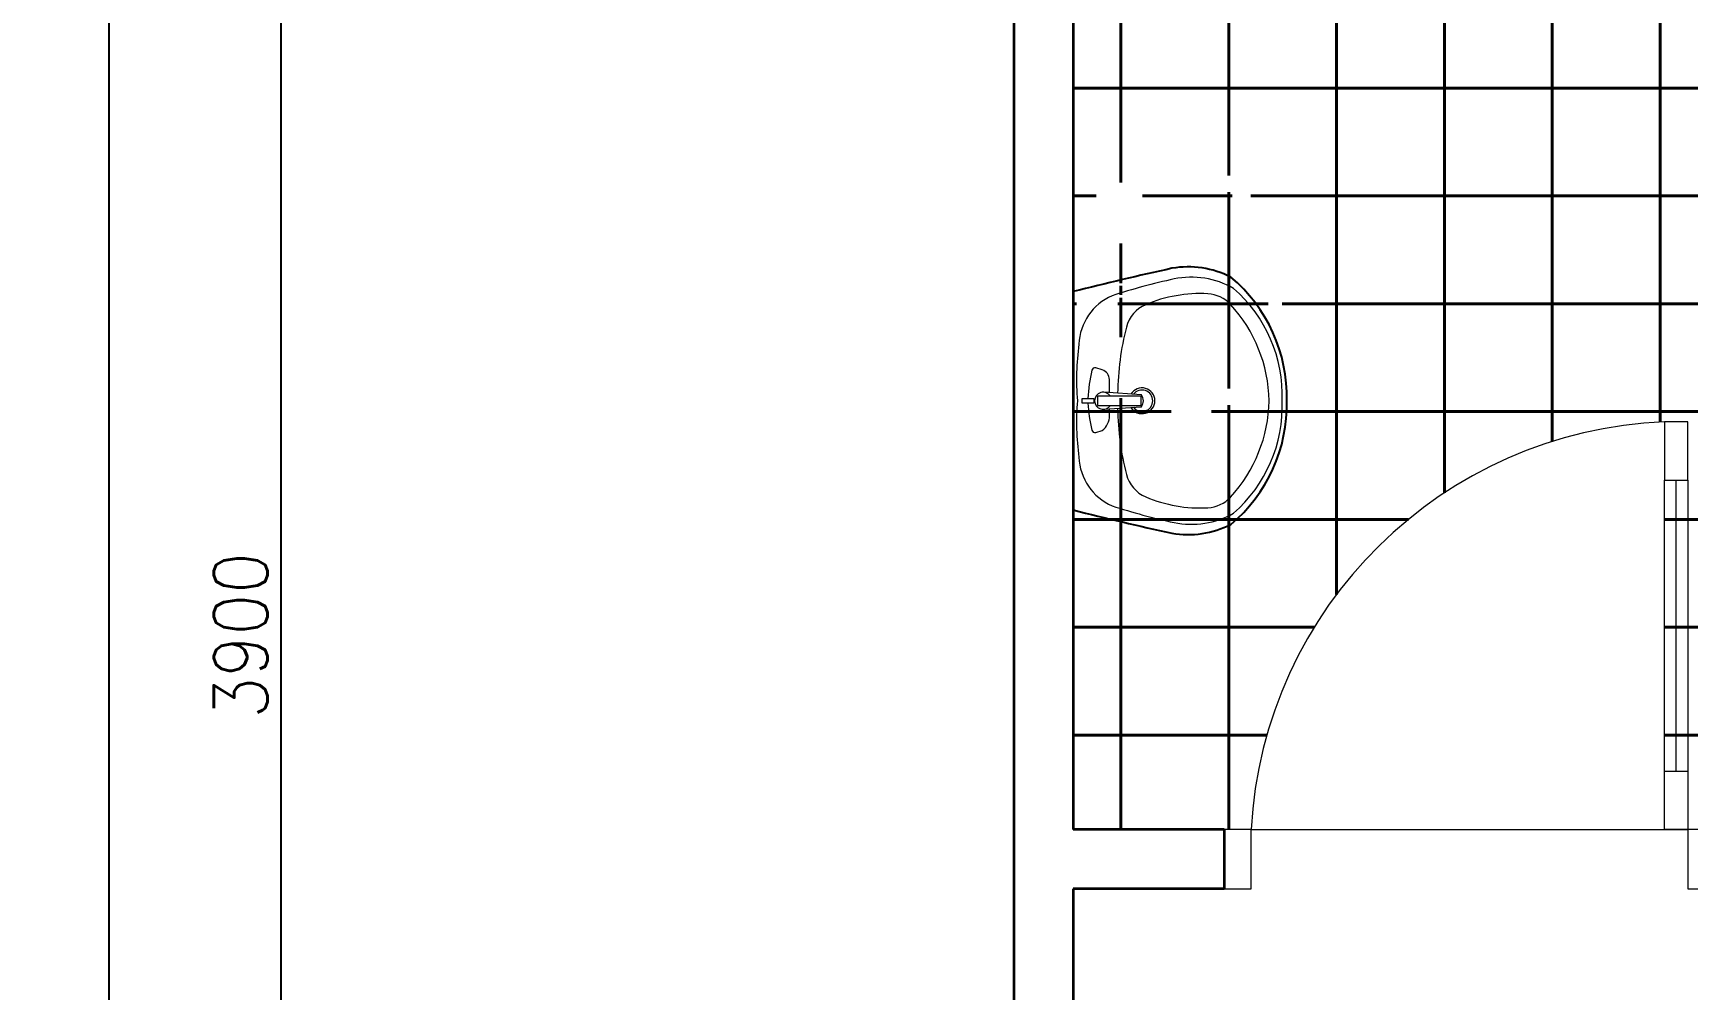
# Model space of a CAD drawing. Header units: millimetres. Extents: x -529782 to -142003, y -492574 to -273331.
# Drawn here: x -461141 to -458072, y -315873 to -314098 of the extents above; entities that cross this region are included whole.
import ezdxf

# ---------------------------------------------------------------- set-up
doc = ezdxf.new("R2010")
doc.units = ezdxf.units.MM
doc.header["$LTSCALE"] = 500
doc.header["$MEASUREMENT"] = 0
doc.header["$PDMODE"] = 3
doc.linetypes.add('CENTER', pattern=[2, 1.25, -0.25, 0.25, -0.25])
doc.layers.get('0').update_dxf_attribs({"linetype": 'CONTINUOUS', "lineweight": 13})
doc.layers.get('Defpoints').update_dxf_attribs({"color": 255, "linetype": 'CONTINUOUS', "lineweight": 13})
for name, color, linetype, lineweight in [('1.cat 30', 30, 'CONTINUOUS', 35), ('4.dim 08', 8, 'CONTINUOUS', 13), ('7.tim 67', 67, 'CENTER', 9), ('CA.dim 08', 251, 'CONTINUOUS', 13), ('CA.noi that 15', 15, 'CONTINUOUS', 9), ('noithat', 15, 'CONTINUOUS', 9), ('RAT MANH', 250, 'CONTINUOUS', 40)]:
    doc.layers.add(name, color=color, linetype=linetype, lineweight=lineweight)
doc.layers.add('NTHT', color=5, linetype='CONTINUOUS')
doc.styles.get("Standard").update_dxf_attribs({"font": 'txt.shx', "width": 0.9})
doc.dimstyles.new('CA 50', dxfattribs={"dimscale": 0, "dimtxt": 100, "dimasz": 50, "dimexe": 50, "dimexo": 0, "dimgap": 25, "dimtad": 1, "dimdec": 0, "dimzin": 0, "dimdsep": 46, "dimtxsty": 'Standard', "dimblk": 'ARCHTICK', "dimcen": 0.09, "dimdle": 50, "dimclrd": 256, "dimclre": 256, "dimclrt": 7, "dimadec": 0, "dimazin": 0, "dimtfac": 1, "dimtdec": 0, "dimtix": 1, "dimtmove": 2, "dimatfit": 3, "dimldrblk": 'DOT', "dimfxl": 1, "dimtolj": 1, "dimtzin": 0, "dimarcsym": 0})

# ---------------------------------------------------------------- blocks, each defined once
blk = doc.blocks.new('_ArchTick')
at = {"color": 1, "linetype": 'ByBlock', "const_width": 0.150000081}
blk.add_lwpolyline([(-0.5000002699998731, -0.5000002699998731), (0.5000002699998731, 0.5000002699998731)], dxfattribs=at)
blk = doc.blocks.new('*D1930')
at = {"layer": '7.tim 67', "linetype": 'Continuous', "lineweight": -2, "transparency": 16777216}
for p, q in [((-460680.7940697453, -317215.1568369383), (-460680.7940697453, -313215.1568369382)), ((-459466.0380423734, -313265.1568369382), (-460730.7940697453, -313265.1568369382)), ((-459466.0380423734, -317165.1568369383), (-460730.7940697453, -317165.1568369383))]:
    blk.add_line(p, q, dxfattribs=at)
at = {"layer": 'Defpoints', "color": 0, "linetype": 'Continuous', "transparency": 16777216}
for p in [(-460680.7940697453, -313265.1568369382), (-459466.0380423734, -313265.1568369382), (-459466.0380423734, -317165.1568369383)]:
    blk.add_point(p, dxfattribs=at)
at = {"layer": '7.tim 67', "linetype": 'Continuous', "lineweight": -2, "transparency": 16777216, "xscale": 50, "yscale": 50, "zscale": 50}
for p, rotation in [((-460680.7940697453, -313265.1568369382), 90), ((-460680.7940697453, -317165.1568369383), 270)]:
    blk.add_blockref('_ArchTick', p, dxfattribs=dict(at, rotation=rotation))
at = {"layer": '7.tim 67', "color": 7, "linetype": 'Continuous', "transparency": 16777216, "insert": (-460755.7940697452, -315215.1568369383), "char_height": 100, "attachment_point": 5, "rotation": 90}
blk.add_mtext('\\A1;3900', dxfattribs=at)
blk = doc.blocks.new('_DOT')
at = {"color": 1, "linetype": 'ByBlock'}
blk.add_line((-0.5, 0), (-1, 0), dxfattribs=at)
at = {"color": 1, "linetype": 'ByBlock', "const_width": 0.5}
blk.add_lwpolyline([(-0.25, 0, 1), (0.25, 0, 1)], format="xyb", close=True, dxfattribs=at)
blk = doc.blocks.new('*D1924')
at = {"layer": 'CA.dim 08', "lineweight": -2, "transparency": 16777216}
for p, q in [((-461000.1293542357, -313215.1568369382), (-461000.1293542357, -323115.1568369382)), ((-460098.4160560594, -313265.1568369382), (-461050.1293542357, -313265.1568369382)), ((-460098.4160560594, -323065.1568369382), (-461050.1293542357, -323065.1568369382))]:
    blk.add_line(p, q, dxfattribs=at)
at = {"layer": 'Defpoints', "color": 0, "transparency": 16777216}
for p in [(-460098.4160560594, -313265.1568369382), (-461000.1293542357, -323065.1568369382), (-460098.4160560594, -323065.1568369382)]:
    blk.add_point(p, dxfattribs=at)
at = {"layer": 'CA.dim 08', "lineweight": -2, "transparency": 16777216, "xscale": 50, "yscale": 50, "zscale": 50}
for p, rotation in [((-461000.1293542357, -313265.1568369382), 90), ((-461000.1293542357, -323065.1568369382), 270)]:
    blk.add_blockref('_ArchTick', p, dxfattribs=dict(at, rotation=rotation))
at = {"layer": 'CA.dim 08', "color": 7, "transparency": 16777216, "insert": (-461075.1293542356, -318165.1568369383), "char_height": 100, "attachment_point": 5, "rotation": 90}
blk.add_mtext('\\A1;9800', dxfattribs=at)
blk = doc.blocks.new('LB')
at = {"layer": 'CA.noi that 15'}
for points in [[(-225.0000000000036, 0, 0.00715951552299166), (-273, -203.4897723640211, 0.1619198315888996), (-254.9308359635256, -324.6108444543647, 0.2300763948304888), (-9.094947017729282e-13, -439.9999999999989, 0.2300763948304889), (254.9308359635243, -324.6108444543647, 0.161919831588894), (273, -203.4897723640211, 0.007159515522987385), (225.0000000000023, 0)], [(216.4925451009931, -80.28914582800644, 0.2857762006744261), (116.4577819525553, -11.7264805697082, 0.05324895662298185), (4.547473508864641e-13, -8.717014769758407, 0.0532489566229818), (-116.457781952558, -11.72648056970911, 0.2857762006744263), (-216.4925451009949, -80.28914582800644, 0.0261188910767663), (-251, -208.1482769904169, 0.1828913300787753), (-231.6265457520908, -330.4339747134914, 0.2264730495886041), (-1.364242052659392e-12, -430.638764293589, 0.226473049588604), (231.6265457520908, -330.4339747134914, 0.1828913300787497), (251, -208.1482769904173, 0.02611889107674409)]]:
    blk.add_lwpolyline(points, format="xyb", close=True, dxfattribs=at)
for points in [[(-4.642100318369557, -30.54651999733323, 0.05091970351097123), (-60.43249699888611, -38.67063978293299, 0.4550738400397396), (-65.25905792041067, -46.36225864447033), (-61.14037776060513, -59.97870053259294, 0.2425177632962802), (-30.74250099478513, -74.75794050045897), (-16.69255750458069, -74.75794050045806)], [(16.69255750457887, -74.75794050045806), (43.55986075457076, -74.75794050045806, 0.3305759068137352), (63.47080706874431, -59.97870053259339), (67.5894872285503, -46.36225864446942, 0.4550738400397397), (62.7629263070271, -38.67063978293254, 0.04891794026142181), (4.642100318368648, -30.54651999733323)], [(9.524471682713738, -76.50839315901612, 0.7450101492190555), (-9.094947017729282e-13, -44.10808223062713, 0.7450101492190555), (-9.524471682715102, -76.50839315901612)], [(-17.48431541254058, -63.21405958222567), (-12.16060777981193, -140.454138731086, 0.3498836296653924), (12.16060777980829, -140.454138731086), (17.48431541253922, -63.21405958222567)], [(-15.52406878799718, -91.65469060038981, 0.05992485428890888), (-151.8340918766921, -109.640883800061, 0.2338672628618872), (-198.0378745664975, -149.3845572819522, 0.11430768862143), (-220.4523989751093, -277.4139925811553, 0.1955244708288293), (-198.3823421961002, -324.234444566411, 0.1833533645565591), (-3.410605131648481e-13, -403.8053916709545, 0.183353364556559), (198.3823421960981, -324.2344445664113, 0.1955244708288292), (220.4523989751087, -277.4139925811545, 0.1143076886214278), (198.0378745664973, -149.3845572819565, 0.2338672628618896), (151.8340918766912, -109.6408838000611, 0.05992485428890924), (15.52406878799502, -91.6546906003897)]]:
    blk.add_lwpolyline(points, format="xyb", dxfattribs=at)
for points in [[(-4.642100318370467, -18.86351208096585), (4.642100318368648, -18.86351208096585), (4.642100318368193, -42.40247154831923), (-4.642100318370467, -42.40247154831923)], [(9.524471682713283, -50.33124167318238), (-9.524471682714648, -50.33124167318238), (-9.524471682714648, -140), (9.524471682713283, -140)]]:
    blk.add_lwpolyline(points, close=True, dxfattribs=at)
for radius, start, end in [(26.54878672550494, 120.8988147049389, 59.10118529506399), (22.12788702186934, 126.8903920545422, 53.10960794546185)]:
    blk.add_arc((-9.094947017729282e-13, -141.8663260221169), radius, start, end, dxfattribs=at)
blk = doc.blocks.new('A$C1A9D127A')
at = {"layer": 'noithat', "color": 135, "linetype": 'Continuous'}
for p, q in [((49.99985728343017, 109.9998206971213), (-0.0001427165698260069, 109.9998206971213)), ((-0.0001427165698260069, 109.9998206971213), (-0.0001427165698260069, -0.000179302878677845)), ((49.99985728343017, -0.000179302878677845), (49.99985728343017, 109.9998206971213)), ((-0.0001427165698260069, -0.000179302878677845), (49.99985728343017, -0.000179302878677845))]:
    blk.add_line(p, q, dxfattribs=at)
blk = doc.blocks.new('A$C2BDB356E')
at = {"layer": 'noithat', "color": 135, "linetype": 'Continuous'}
for p, q in [((0.0007344302721321583, 599.9999563574092), (0.0007344302721321583, 699.9999563574092)), ((0.0007344302721321583, 699.9999563574092), (40.00073443027213, 699.9999563574092)), ((40.00073443027213, 699.9999563574092), (40.00073443027213, 599.9999563574092)), ((40.00073443027213, 599.9999563574092), (0.0007344302721321583, 599.9999563574092)), ((0.0007344302721321583, 99.99995635740925), (0.0007344302721321583, -4.364259075373411e-05)), ((40.00073443027213, 99.99995635740925), (0.0007344302721321583, 99.99995635740925)), ((40.00073443027213, -4.364259075373411e-05), (40.00073443027213, 99.99995635740925)), ((0.0007344302721321583, -4.364259075373411e-05), (40.00073443027213, -4.364259075373411e-05))]:
    blk.add_line(p, q, dxfattribs=at)
at = {"layer": 'noithat', "color": 8, "linetype": 'Continuous'}
for p, q in [((0.0007344302721321583, 99.99995635740925), (0.0007344302721321583, 599.9999563574092)), ((20.00073443027213, 599.9999563574092), (20.00073443027213, 99.99995635740925)), ((40.00073443027213, 599.9999563574092), (40.00073443027213, 99.99995635740925))]:
    blk.add_line(p, q, dxfattribs=at)
at = {"layer": 'noithat', "color": 1, "linetype": 'Continuous'}
blk.add_arc((10.18820847296689, 740.3098040898665), 740.9098847954065, 272.306074052381, 356.8812333185894, dxfattribs=at)

msp = doc.modelspace()

# ---------------------------------------------------------------- hatches: boundary and pattern name
at = {"layer": 'RAT MANH'}
h = msp.add_hatch(dxfattribs=at)
h.set_pattern_fill('_USER', color=256, scale=200, angle=270, style=0, double=1, pattern_type=0)
h.set_pattern_definition([(270, (-145523.5924993914, 0), (200, -3.673940397442059e-14), []), (0, (-145523.5924993914, 0), (0, 200), [])])
h.paths.add_polyline_path([(-458824.3887018526, -314575.156836939, -0.2264730495877777), (-458914.5730124654, -314783.6207281204, -0.1869206834601653), (-459027.0281517377, -314800.5395622315, -0.02558132170867645), (-459139.7033584389, -314770.0001275341, -0.2857762006747773), (-459201.4097571651, -314679.9688406982, -0.0532489566229818), (-459204.1182763848, -314575.1568369382, -0.05324895662295212), (-459201.4097571651, -314470.3448331782, -0.2857762006761812), (-459139.7033584384, -314380.313546342, -0.02558132170691498), (-459027.028151745, -314349.7741116465, -0.1869206834720746), (-458914.5730124656, -314366.6929457558, -0.226473049589625)], flags=16)
h.paths.add_polyline_path([(-458920.1525895972, -314396.6127289571, 0.1955244708288292), (-458962.2909963796, -314376.7496778555, 0.1143076886214278), (-459077.5174881369, -314396.9227498237, 0.2338672628618895), (-459113.286794267, -314438.5061542456, 0.05992485428890922), (-459129.4743681449, -314561.1851750286), (-459104.7866740706, -314562.8867536241, -3.618287237161384), (-459104.7866740707, -314587.4269202522), (-459129.4743681449, -314589.1284988477, 0.05992485428890885), (-459113.286794267, -314711.8075196307, 0.2338672628618872), (-459077.5174881369, -314753.3909240526, 0.11430768862143), (-458962.2909963796, -314773.5639960209, 0.1955244708288293), (-458920.1525895972, -314753.7009449193, 0.1833533645565591), (-458848.5387372105, -314575.1568369382, 0.183353364556559)], flags=0)
h.paths.add_polyline_path([(-458115.1635896764, -314819.1568369676), (-458071.9635896764, -314819.1568369676), (-458071.9635896765, -314927.1568369635), (-458115.1635896764, -314927.1568369634)], flags=16)
h.paths.add_polyline_path([(-459085.9635896898, -314566.5848124236), (-459085.9635896898, -314583.7288614528), (-459143.1060358408, -314583.7288614528, -0.6460858133219926), (-459171.6875671556, -314579.3347272248), (-459184.4717216819, -314579.3347272248, 0.05191995307846634), (-459176.915024517, -314630.5121915527, 0.4005992639158782), (-459170.2375569011, -314633.889989068), (-459157.982759203, -314630.1831769241, 0.2302129500519), (-459144.6814432333, -314604.3726946535), (-459144.6814432333, -314602.8250878342, -0.2425177632962802), (-459157.982759203, -314630.1831769241), (-459170.2375569011, -314633.889989068, -0.4550738400476076), (-459177.1600138757, -314629.5460842384, -0.05091970351079693), (-459184.471721682, -314579.3347272248), (-459194.9864288057, -314579.3347272248), (-459194.9864288056, -314570.9789466515), (-459184.471721682, -314570.9789466515, -0.04891794026175868), (-459177.1600138756, -314518.67020326, -0.04103035901502545), (-459176.9504304957, -314517.8073410561, 0.04974036968250553), (-459184.471721682, -314570.9789466515), (-459171.6875671556, -314570.9789466515, -0.6460858133219928), (-459143.1060358408, -314566.5848124235)], flags=0)
edge = h.paths.add_edge_path()
edge.add_arc((-458082.9660616426, -315618.6914724876), 800.1826755803392, 92.30607421666289, 176.8812333187171)
edge.add_line((-458881.9635896769, -315575.1568369383), (-459211.9635896764, -315575.1568369382))
edge.add_line((-459211.9635896764, -315575.1568369382), (-459211.9635896764, -314013.1627294727))
edge.add_line((-459211.9635896764, -314013.1627294727), (-459196.1188371165, -314038.7201128327))
edge.add_line((-459196.1188371165, -314038.7201128327), (-459176.9411141006, -314051.498798645))
edge.add_line((-459176.9411141006, -314051.498798645), (-459149.2399577402, -314057.888147419))
edge.add_line((-459149.2399577402, -314057.888147419), (-459101.7135896766, -314061.4068369382))
edge.add_line((-459101.7135896766, -314061.4068369382), (-459054.1872216125, -314057.8881474189))
edge.add_line((-459054.1872216125, -314057.8881474189), (-459026.4860652521, -314051.4987986452))
edge.add_line((-459026.4860652521, -314051.4987986452), (-459007.3083422363, -314038.7201128326))
edge.add_line((-459007.3083422363, -314038.7201128326), (-458991.4635896764, -314013.1627294727))
edge.add_line((-458991.4635896764, -314013.1627294727), (-458991.4635896764, -313973.7525056382))
edge.add_line((-458991.4635896764, -313973.7525056382), (-458977.6410179702, -313976.1911214615))
edge.add_line((-458977.6410179702, -313976.1911214615), (-458946.7362804926, -313981.0683531084))
edge.add_line((-458946.7362804926, -313981.0683531084), (-458897.939336305, -313987.1568369383))
edge.add_line((-458897.939336305, -313987.1568369383), (-458799.5321471811, -313987.156836938))
edge.add_line((-458799.5321471811, -313987.156836938), (-458739.3492415844, -313984.3198350064))
edge.add_line((-458739.3492415844, -313984.3198350064), (-458709.9777923509, -313979.6582043492))
edge.add_line((-458709.9777923509, -313979.6582043492), (-458681.5129008759, -313972.3161357708))
edge.add_line((-458681.5129008759, -313972.3161357708), (-458650.2933476684, -313961.3030417038))
edge.add_line((-458650.2933476684, -313961.3030417038), (-458617.2373506284, -313946.6189104145))
edge.add_line((-458617.2373506284, -313946.6189104145), (-458592.445346821, -313922.7571978023))
edge.add_line((-458592.445346821, -313922.7571978023), (-458572.6263241726, -313898.1554561786))
edge.add_line((-458572.6263241726, -313898.1554561786), (-458565.3067861609, -313872.9564377363))
edge.add_line((-458565.3067861609, -313872.9564377363), (-458559.4635896764, -313844.6297615759))
edge.add_line((-458559.4635896764, -313844.6297615759), (-458559.4635896764, -313805.6839122999))
edge.add_line((-458559.4635896764, -313805.6839122999), (-458565.306786161, -313777.3572361396))
edge.add_line((-458565.306786161, -313777.3572361396), (-458572.6263241727, -313752.1582176972))
edge.add_line((-458572.6263241727, -313752.1582176972), (-458592.4453468216, -313727.5564760735))
edge.add_line((-458592.4453468216, -313727.5564760735), (-458617.2373506284, -313703.6947634613))
edge.add_line((-458617.2373506284, -313703.6947634613), (-458650.2933476692, -313689.010632172))
edge.add_line((-458650.2933476692, -313689.010632172), (-458681.5129008749, -313677.9975381055))
edge.add_line((-458681.5129008749, -313677.9975381055), (-458709.9777923504, -313670.6554695267))
edge.add_line((-458709.9777923504, -313670.6554695267), (-458739.3492415847, -313665.9938388697))
edge.add_line((-458739.3492415847, -313665.9938388697), (-458799.5321471816, -313663.156836938))
edge.add_line((-458799.5321471816, -313663.156836938), (-458897.9393363048, -313663.1568369382))
edge.add_line((-458897.9393363048, -313663.1568369382), (-458946.7362804911, -313669.2453207673))
edge.add_line((-458946.7362804911, -313669.2453207673), (-458977.6410179671, -313674.1225524144))
edge.add_line((-458977.6410179671, -313674.1225524144), (-458991.4635896764, -313676.561168238))
edge.add_line((-458991.4635896764, -313676.561168238), (-458991.4635896764, -313637.1509444035))
edge.add_line((-458991.4635896764, -313637.1509444035), (-459007.3083422363, -313611.5935610437))
edge.add_line((-459007.3083422363, -313611.5935610437), (-459026.4860652522, -313598.8148752309))
edge.add_line((-459026.4860652522, -313598.8148752309), (-459054.1872216124, -313592.4255264573))
edge.add_line((-459054.1872216124, -313592.4255264573), (-459101.7135896764, -313588.9068369383))
edge.add_line((-459101.7135896764, -313588.9068369383), (-459149.2399577406, -313592.4255264573))
edge.add_line((-459149.2399577406, -313592.4255264573), (-459176.9411141005, -313598.8148752309))
edge.add_line((-459176.9411141005, -313598.8148752309), (-459196.1188371165, -313611.5935610436))
edge.add_line((-459196.1188371165, -313611.5935610436), (-459211.9635896764, -313637.1509444035))
edge.add_line((-459211.9635896764, -313637.1509444035), (-459211.9635896764, -313375.1568369382))
edge.add_line((-459211.9635896764, -313375.1568369382), (-457911.9635896764, -313375.1568369382))
edge.add_line((-457911.9635896764, -313375.1568369382), (-457911.9635896763, -315575.1568369383))
edge.add_line((-457911.9635896763, -315575.1568369383), (-458071.9635896764, -315575.1568369383))
edge.add_line((-458071.9635896764, -315575.1568369383), (-458071.9635896764, -315467.1568369425))
edge.add_line((-458071.9635896764, -315467.1568369425), (-458115.1635896764, -315467.1568369425))
edge.add_line((-458115.1635896764, -315467.1568369425), (-458115.1635896764, -314819.1568369105))

# ---------------------------------------------------------------- linework, layer by layer
at = {"layer": '1.cat 30'}
for p, q in [((-458931.9635896764, -315575.1568369383), (-458931.9635896764, -315685.1568369383)), ((-458931.9635896769, -315575.1568369383), (-458931.9635896769, -315685.1568369383))]:
    msp.add_line(p, q, dxfattribs=at)
for points in [[(-457156.9635896764, -313155.1568369382), (-458211.9635896763, -313155.1568369382), (-458211.9635896763, -313155.1568369382), (-459321.9635896764, -313155.1568369382), (-459321.9635896764, -323175.1568369382), (-448201.9635896764, -323175.1568369382), (-448201.9635896764, -322420.1568369382)], [(-457911.9635896764, -313375.1568369382), (-458211.9635896763, -313375.1568369382), (-459211.9635896764, -313375.1568369382), (-459211.9635896764, -315575.1568369382)], [(-458931.9635896764, -315575.1568369382), (-459211.9635896764, -315575.1568369382)], [(-459211.9635896764, -315685.1568369382), (-459211.9635896764, -317055.1568369383)], [(-458931.9635896764, -315685.1568369382), (-459211.9635896764, -315685.1568369382)]]:
    msp.add_lwpolyline(points, dxfattribs=at)
at = {"layer": '4.dim 08'}
msp.add_line((-459321.9635896764, -323175.1568369382), (-459321.9635896764, -313155.1568369382), dxfattribs=at)
at = {"layer": 'CA.dim 08'}
msp.add_line((-458881.9635896769, -315575.156836923), (-458071.9635896764, -315575.156836923), dxfattribs=at)
at = {"layer": 'NTHT', "color": 8}
msp.add_lwpolyline([(-459211.9635896767, -314982.4512598888, 0.00715951552299166), (-459028.8227945491, -315025.6512598887, 0.1619198315888996), (-458919.8138296677, -315009.3890122559, 0.2300763948304888), (-458815.9635896767, -314779.9512598888, 0.230076394830489), (-458919.8138296677, -314550.5135075217, 0.1619198315888941), (-459028.8227945491, -314534.2512598887, 0.007159515522987383), (-459211.9635896767, -314577.4512598888)], format="xyb", close=True, dxfattribs=at)

# ---------------------------------------------------------------- block references
at = {"layer": 'noithat', "xscale": 1.080000000016298, "yscale": 1.07999999995809, "zscale": 1.079999999984008, "rotation": 180}
msp.add_blockref('A$C2BDB356E', (-458071.9627964917, -314819.1568841016), dxfattribs=at)
at = {"layer": 'noithat', "rotation": 180}
for p in [(-458881.9637323935, -315575.1570162412), (-458021.9637323929, -315575.1570162412)]:
    msp.add_blockref('A$C1A9D127A', p, dxfattribs=at)
at = {"layer": 'NTHT', "extrusion": (0, 0, -1), "xscale": -0.9000000000232831, "yscale": 0.8999999999068677, "zscale": -0.9, "rotation": 270}
msp.add_blockref('LB', (459211.9635896768, -314779.9512598889), dxfattribs=at)

# ---------------------------------------------------------------- dimensions: what is measured, and where the dimension line sits
at = {"layer": '7.tim 67', "color": 9, "linetype": 'Continuous'}
dim = msp.add_linear_dim(base=(-460680.7940697453, -313265.1568369382), p1=(-459466.0380423734, -317165.1568369383), p2=(-459466.0380423734, -313265.1568369382), angle=90, dimstyle='CA 50', override={"dimscale": 1}, dxfattribs=at)
dim.commit()
dim.dimension.update_dxf_attribs({"geometry": '*D1930', "text_midpoint": (-460755.7940697452, -315215.1568369383)})
at = {"layer": 'CA.dim 08'}
dim = msp.add_linear_dim(base=(-461000.1293542357, -323065.1568369382), p1=(-460098.4160560594, -313265.1568369382), p2=(-460098.4160560594, -323065.1568369382), angle=90, dimstyle='CA 50', override={"dimscale": 1, "dimfxl": 0}, dxfattribs=at)
dim.commit()
dim.dimension.update_dxf_attribs({"geometry": '*D1924', "text_midpoint": (-461075.1293542356, -318165.1568369383)})

doc.saveas('drawing.dxf')
